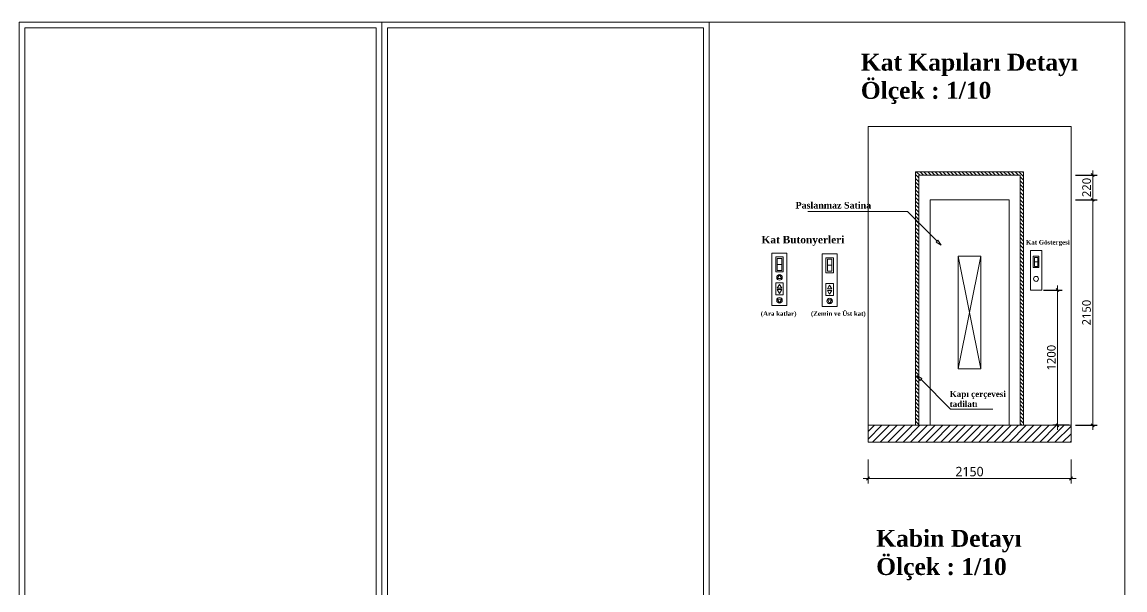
# Model space of a CAD drawing. Extents: x 190767 to 199252, y -247561 to -244711.
# Drawn here: x 197327 to 199252, y -245703 to -244711 of the extents above; entities that cross this region are included whole.
import ezdxf

# ---------------------------------------------------------------- set-up
doc = ezdxf.new("R2010")
doc.units = 0
doc.header["$MEASUREMENT"] = 0
doc.layers.get('0').update_dxf_attribs({"linetype": 'CONTINUOUS'})
doc.layers.get('Defpoints').update_dxf_attribs({"linetype": 'CONTINUOUS'})
for name, color, linetype in [('Duvar', 7, 'CONTINUOUS'), ('YAZI', 7, 'CONTINUOUS'), ('YAZI1', 240, 'CONTINUOUS')]:
    doc.layers.add(name, color=color, linetype=linetype)
for name, color, linetype, lineweight in [('KABİN', 1, 'CONTINUOUS', 25), ('OLÇÜLENDİRME', 6, 'CONTINUOUS', 20), ('TARAMA', 4, 'CONTINUOUS', 9), ('ölçü dış', 1, 'CONTINUOUS', 20)]:
    doc.layers.add(name, color=color, linetype=linetype, lineweight=lineweight)
doc.styles.get("Standard").update_dxf_attribs({"font": 'arial.ttf'})
doc.styles.add('yasko', font='segoeui.ttf')
doc.dimstyles.new('yasemin iç ölçü', dxfattribs={"dimtxt": 10, "dimasz": 5, "dimexe": 8, "dimexo": 3, "dimgap": 3, "dimtad": 1, "dimdec": 0, "dimtxsty": 'yasko', "dimblk": 'OBLIQUE', "dimcen": 5, "dimdle": 8, "dimclrd": 256, "dimclre": 256, "dimclrt": 2, "dimadec": 0, "dimazin": 0, "dimtfac": 1, "dimtdec": 0, "dimtmove": 0, "dimatfit": 3, "dimldrblk": 'OBLIQUE', "dimfxl": 0, "dimlwd": 20, "dimarcsym": 0})

# ---------------------------------------------------------------- blocks, each defined once
blk = doc.blocks.new('_OBLIQUE')
at = {"linetype": 'ByBlock'}
for p, q in [((-0.5, -0.5), (0.5, 0.5)), ((0, 0), (0, 0))]:
    blk.add_line(p, q, dxfattribs=at)
blk = doc.blocks.new('*D16')
at = {"layer": 'Defpoints', "color": 0, "lineweight": 30, "transparency": 16777216}
for p in [(199106.8, -245179.1), (199134.5, -245415.3), (199158, -245415.3)]:
    blk.add_point(p, dxfattribs=at)
at = {"layer": 'ölçü dış', "lineweight": -2, "transparency": 16777216}
for p, q in [((199109.8, -245179.1), (199142.5, -245179.1)), ((199155, -245415.3), (199126.5, -245415.3))]:
    blk.add_line(p, q, dxfattribs=at)
at = {"layer": 'ölçü dış', "lineweight": 20, "transparency": 16777216}
blk.add_line((199134.5, -245171.1), (199134.5, -245423.3), dxfattribs=at)
at = {"layer": 'ölçü dış', "lineweight": 20, "transparency": 16777216, "xscale": 5, "yscale": 5, "zscale": 5}
for p, rotation in [((199134.5, -245179.1), 90), ((199134.5, -245415.3), 270)]:
    blk.add_blockref('_OBLIQUE', p, dxfattribs=dict(at, rotation=rotation))
at = {"layer": 'ölçü dış', "color": 2, "lineweight": 15, "transparency": 16777216, "insert": (199123.7, -245297.2), "char_height": 15, "attachment_point": 5, "rotation": 90, "style": 'yasko'}
blk.add_mtext('1200', dxfattribs=at)
blk = doc.blocks.new('*D17')
at = {"layer": 'Defpoints', "color": 0, "lineweight": 30, "transparency": 16777216}
for p in [(199049.8, -245021.7), (199158, -245415.3), (199195.9, -245415.3)]:
    blk.add_point(p, dxfattribs=at)
at = {"layer": 'ölçü dış', "lineweight": -2, "transparency": 16777216}
for p, q in [((199165.9, -245021.7), (199203.9, -245021.7)), ((199165.9, -245415.3), (199203.9, -245415.3))]:
    blk.add_line(p, q, dxfattribs=at)
at = {"layer": 'ölçü dış', "lineweight": 20, "transparency": 16777216}
blk.add_line((199195.9, -245013.7), (199195.9, -245423.3), dxfattribs=at)
at = {"layer": 'ölçü dış', "lineweight": 20, "transparency": 16777216, "xscale": 5, "yscale": 5, "zscale": 5}
for p, rotation in [((199195.9, -245021.7), 90), ((199195.9, -245415.3), 270)]:
    blk.add_blockref('_OBLIQUE', p, dxfattribs=dict(at, rotation=rotation))
at = {"layer": 'ölçü dış', "color": 2, "lineweight": 15, "transparency": 16777216, "insert": (199185.1, -245218.5), "char_height": 15, "attachment_point": 5, "rotation": 90, "style": 'yasko'}
blk.add_mtext('2150', dxfattribs=at)
blk = doc.blocks.new('*D18')
at = {"layer": 'Defpoints', "color": 0, "lineweight": 30, "transparency": 16777216}
for p in [(199069.4, -244978.4), (199195.9, -244978.4), (199049.8, -245021.7)]:
    blk.add_point(p, dxfattribs=at)
at = {"layer": 'ölçü dış', "lineweight": 20, "transparency": 16777216}
blk.add_line((199195.9, -245029.7), (199195.9, -244970.4), dxfattribs=at)
at = {"layer": 'ölçü dış', "lineweight": -2, "transparency": 16777216}
for p, q in [((199165.9, -244978.4), (199203.9, -244978.4)), ((199165.9, -245021.7), (199203.9, -245021.7))]:
    blk.add_line(p, q, dxfattribs=at)
at = {"layer": 'ölçü dış', "lineweight": 20, "transparency": 16777216, "xscale": 5, "yscale": 5, "zscale": 5}
for p, rotation in [((199195.9, -244978.4), 90), ((199195.9, -245021.7), 270)]:
    blk.add_blockref('_OBLIQUE', p, dxfattribs=dict(at, rotation=rotation))
at = {"layer": 'ölçü dış', "color": 2, "lineweight": 15, "transparency": 16777216, "insert": (199185.2, -245000.1), "char_height": 15, "attachment_point": 5, "rotation": 90, "style": 'yasko'}
blk.add_mtext('220', dxfattribs=at)

msp = doc.modelspace()

# ---------------------------------------------------------------- hatches: boundary and pattern name
at = {"layer": 'TARAMA', "lineweight": 15}
h = msp.add_hatch(dxfattribs=at)
h.set_pattern_fill('ANSI31', color=2, scale=1.475805, angle=90, style=0)
h.set_pattern_definition([(135, (188821.5165, -245813.343), (-3.3132764, -3.3132764), [])])
h.paths.add_polyline_path([(198892.3, -244978.4), (199069.4, -244978.4), (199069.4, -245415.3), (199075.3, -245415.3), (199075.3, -244972.5), (198886.4, -244972.5), (198886.4, -245415.3), (198892.3, -245415.3)])
h = msp.add_hatch(dxfattribs=at)
h.set_pattern_fill('ANSI31', color=2, scale=2.95161, style=0)
h.set_pattern_definition([(45, (188821.5165, -245813.343), (-6.626553, 6.626553), [])])
h.paths.add_polyline_path([(199158, -245444.8), (199158, -245415.3), (198803.8, -245415.3), (198803.8, -245444.8)])

# ---------------------------------------------------------------- linework, layer by layer
at = {"layer": 'Duvar', "color": 2, "lineweight": 15}
for p, q in [((198803.8, -244893.8), (199158, -244893.8)), ((198803.8, -245444.8), (198803.8, -244893.8)), ((199158, -244893.8), (199158, -245444.8)), ((198886.4, -245415.3), (198886.4, -244972.5)), ((199075.3, -244972.5), (198886.4, -244972.5)), ((199075.3, -244972.5), (199075.3, -245415.3)), ((198892.3, -245415.3), (198892.3, -244978.4)), ((199069.4, -244978.4), (198892.3, -244978.4)), ((199069.4, -244978.4), (199069.4, -245415.3)), ((198912, -245415.3), (198912, -245021.7)), ((199049.8, -245021.7), (198912, -245021.7)), ((199049.8, -245021.7), (199049.8, -245415.3)), ((199158, -245415.3), (198803.8, -245415.3)), ((199158, -245444.8), (198803.8, -245444.8))]:
    msp.add_line(p, q, dxfattribs=at)
at = {"layer": 'KABİN', "color": 2, "lineweight": 15}
for p, q in [((198662.3, -245114.8), (198636.1, -245114.8)), ((198636.1, -245206.4), (198636.1, -245114.8)), ((198642.7, -245147.5), (198642.7, -245121.4)), ((198655.8, -245121.4), (198642.7, -245121.4)), ((198655.8, -245147.5), (198655.8, -245121.4)), ((198662.3, -245206.4), (198662.3, -245114.8)), ((198723.6, -245207.8), (198723.6, -245116.1)), ((198749.8, -245116.1), (198723.6, -245116.1)), ((198730.2, -245148.9), (198730.2, -245122.7)), ((198743.3, -245122.7), (198730.2, -245122.7)), ((198743.3, -245148.9), (198743.3, -245122.7)), ((198749.8, -245207.8), (198749.8, -245116.1)), ((199087.1, -245179.1), (199087.1, -245110.3)), ((199106.8, -245110.3), (199087.1, -245110.3)), ((199101.9, -245120.1), (199092.1, -245120.1)), ((199092.1, -245139.8), (199092.1, -245120.1)), ((199101.9, -245139.8), (199101.9, -245120.1)), ((199106.8, -245179.1), (199106.8, -245110.3)), ((198655.8, -245147.5), (198642.7, -245147.5)), ((199101.9, -245139.8), (199092.1, -245139.8)), ((198642.7, -245187.5), (198642.7, -245166.6)), ((198655.8, -245166.6), (198642.7, -245166.6)), ((198655.8, -245187.5), (198655.8, -245166.6)), ((198743.3, -245148.9), (198730.2, -245148.9)), ((198743.3, -245167.9), (198730.2, -245167.9)), ((198730.2, -245188.9), (198730.2, -245167.9)), ((198743.3, -245188.9), (198743.3, -245167.9)), ((199106.8, -245179.1), (199087.1, -245179.1)), ((198655.8, -245187.5), (198642.7, -245187.5)), ((198743.3, -245188.9), (198730.2, -245188.9)), ((198662.3, -245206.4), (198636.1, -245206.4)), ((198749.8, -245207.8), (198723.6, -245207.8))]:
    msp.add_line(p, q, dxfattribs=at)
msp.add_circle((199097, -245159.7), 4.29, dxfattribs=at)
at = {"layer": 'OLÇÜLENDİRME', "color": 2, "lineweight": 15}
for p, q in [((198872.7, -245042.2), (198698.8, -245042.2)), ((198924.3, -245093.8), (198872.7, -245042.2)), ((198925.8, -245092.3), (198922.8, -245095.3)), ((198931.3, -245100.8), (198922.8, -245095.3)), ((198931.3, -245100.8), (198925.8, -245092.3)), ((198889.2, -245328.4), (198897.7, -245333.8)), ((198889.2, -245328.4), (198894.7, -245336.8)), ((198894.7, -245336.8), (198897.7, -245333.8)), ((198896.2, -245335.3), (198947.8, -245386.9)), ((198947.8, -245386.9), (199021.5, -245386.9))]:
    msp.add_line(p, q, dxfattribs=at)
at = {"layer": 'TARAMA', "color": 2, "lineweight": 15}
for p, q in [((198645.3, -245144.9), (198645.3, -245124)), ((198653.1, -245124), (198645.3, -245124)), ((198653.1, -245144.9), (198653.1, -245124)), ((198732.8, -245146.3), (198732.8, -245125.3)), ((198740.7, -245125.3), (198732.8, -245125.3)), ((198740.7, -245146.3), (198740.7, -245125.3)), ((198961.2, -245120.1), (198961.2, -245316.9)), ((199000.6, -245120.1), (198961.2, -245120.1)), ((199000.6, -245120.1), (198961.2, -245316.9)), ((198961.2, -245120.1), (199000.6, -245316.9)), ((199000.6, -245120.1), (199000.6, -245316.9)), ((199094, -245137.8), (199094, -245122.1)), ((199099.9, -245122.1), (199094, -245122.1)), ((199099.9, -245137.8), (199099.9, -245122.1)), ((198645.3, -245134.5), (198653.1, -245134.5)), ((198653.1, -245144.9), (198645.3, -245144.9)), ((198732.8, -245135.8), (198740.7, -245135.8)), ((198740.7, -245146.3), (198732.8, -245146.3)), ((199094, -245130), (199099.9, -245130)), ((199099.9, -245137.8), (199094, -245137.8)), ((198645.3, -245159.2), (198649.2, -245152.7)), ((198645.3, -245159.2), (198653.2, -245159.2)), ((198649.2, -245152.7), (198653.2, -245159.2)), ((198645.3, -245175.7), (198649.2, -245169.2)), ((198645.3, -245175.7), (198653.1, -245175.7)), ((198645.3, -245178.3), (198653.1, -245178.3)), ((198645.3, -245178.3), (198649.2, -245184.9)), ((198649.2, -245169.2), (198653.1, -245175.7)), ((198649.2, -245184.9), (198653.1, -245178.3)), ((198732.8, -245177.1), (198736.7, -245170.5)), ((198732.8, -245177.1), (198740.7, -245177.1)), ((198732.8, -245179.7), (198736.7, -245186.2)), ((198732.8, -245179.7), (198740.7, -245179.7)), ((198736.7, -245170.5), (198740.7, -245177.1)), ((198736.7, -245186.2), (198740.7, -245179.7)), ((198645.3, -245194.8), (198649.2, -245201.4)), ((198645.3, -245194.8), (198653.2, -245194.8)), ((198649.2, -245201.4), (198653.2, -245194.8)), ((198732.8, -245196.2), (198740.7, -245196.2)), ((198732.8, -245196.2), (198736.8, -245202.7)), ((198736.8, -245202.7), (198740.7, -245196.2)), ((199000.6, -245316.9), (198961.2, -245316.9))]:
    msp.add_line(p, q, dxfattribs=at)
for centre in [(198649.2, -245157.1), (198649.2, -245197), (198736.7, -245198.3)]:
    msp.add_circle(centre, 4.83, dxfattribs=at)
at = {"layer": 'YAZI1', "color": 2, "linetype": 'Continuous', "lineweight": 15}
for points in [[(197322.4, -247561.3), (197955.4, -247561.3), (197955.4, -244711.3), (197322.4, -244711.3)], [(197332.4, -247551.3), (197945.4, -247551.3), (197945.4, -244721.3), (197332.4, -244721.3)], [(197955.4, -247561.3), (198526.8, -247561.3), (198526.8, -244711.3), (197955.4, -244711.3)], [(197965.4, -247551.3), (198516.8, -247551.3), (198516.8, -244721.3), (197965.4, -244721.3)]]:
    msp.add_lwpolyline(points, close=True, dxfattribs=at)
at = {"layer": 'ölçü dış', "color": 2, "lineweight": 15}
for p, q in [((198803.8, -245475.1), (198803.8, -245516.9)), ((199158, -245475.1), (199158, -245516.9)), ((198795, -245508.1), (199166.8, -245508.1))]:
    msp.add_line(p, q, dxfattribs=at)
msp.add_lwpolyline([(198526.8, -247561.3), (199252.1, -247561.3), (199252.1, -244711.3), (198526.8, -244711.3)], dxfattribs=at)

# ---------------------------------------------------------------- block references
at = {"layer": 'ölçü dış', "color": 2, "lineweight": 15, "xscale": 5.5, "yscale": 5.5, "zscale": 5.5, "rotation": 180}
msp.add_blockref('_OBLIQUE', (198803.8, -245508.1), dxfattribs=at)
at = {"layer": 'ölçü dış', "color": 2, "lineweight": 15, "xscale": 5.5, "yscale": 5.5, "zscale": 5.5}
msp.add_blockref('_OBLIQUE', (199158, -245508.1), dxfattribs=at)

# ---------------------------------------------------------------- texts
at = {"layer": 'OLÇÜLENDİRME', "color": 2, "lineweight": 15, "attachment_point": 1}
for s, insert, char_height, width in [('{\\fTimes New Roman|b1|i0|c162|p18;Paslanmaz Satina}', (198677.2, -245025.3), 11.524, 131.535), ('{\\fTimes New Roman|b1|i0|c162|p18;Kat Göstergesi}', (199079.3, -245091.8), 7.871, 89.84), ('{\\fTimes New Roman|b1|i0|c162|p18;Kapı çerçevesi tadilatı}', (198946.3, -245355.4), 10.476, 119.577)]:
    msp.add_mtext(s, dxfattribs=dict(at, insert=insert, char_height=char_height, width=width))
at = {"layer": 'YAZI', "color": 2, "lineweight": 15, "attachment_point": 1}
for s, insert, char_height, width in [('{\\fTimes New Roman|b1|i0|c162|p18;Kat Kapıları Detayı\\PÖlçek : 1/10}', (198791.2, -244766.6), 29.516, 388.258), ('{\\fTimes New Roman|b1|i0|c162|p18;Kat Butonyerleri}', (198618, -245084.6), 13.095, 146.747), ('{\\fTimes New Roman|b1|i0|c162|p18;(Ara katlar)}', (198616.6, -245216.3), 7.857, 67.358), ('{\\fTimes New Roman|b1|i0|c162|p18;(Zemin ve Üst kat)}', (198704.1, -245216.3), 7.857, 96.971), ('{\\fTimes New Roman|b1|i0|c162|p18;Kabin Detayı\\PÖlçek : 1/10}', (198818, -245597.9), 29.516, 287.477)]:
    msp.add_mtext(s, dxfattribs=dict(at, insert=insert, char_height=char_height, width=width))
at = {"layer": 'ölçü dış', "color": 2, "lineweight": 15, "insert": (198980.9, -245496.2), "char_height": 16.5, "attachment_point": 5, "style": 'yasko'}
msp.add_mtext('2150', dxfattribs=at)

# ---------------------------------------------------------------- dimensions: what is measured, and where the dimension line sits
at = {"layer": 'ölçü dış', "color": 2, "lineweight": 15}
for base, p1, p2, text, picture, middle in [((199195.9, -244978.4), (199049.8, -245021.7), (199069.4, -244978.4), '220', '*D18', (199185.2, -245000.1)), ((199195.9, -245415.3), (199049.8, -245021.7), (199158, -245415.3), '2150', '*D17', (199185.1, -245218.5)), ((199134.5, -245415.3), (199106.8, -245179.1), (199158, -245415.3), '1200', '*D16', (199123.7, -245297.2))]:
    dim = msp.add_linear_dim(base=base, p1=p1, p2=p2, angle=90, text=text, dimstyle='yasemin iç ölçü', override={"dimtxt": 15}, dxfattribs=at)
    dim.commit()
    dim.dimension.update_dxf_attribs({"geometry": picture, "text_midpoint": middle})

doc.saveas('drawing.dxf')
